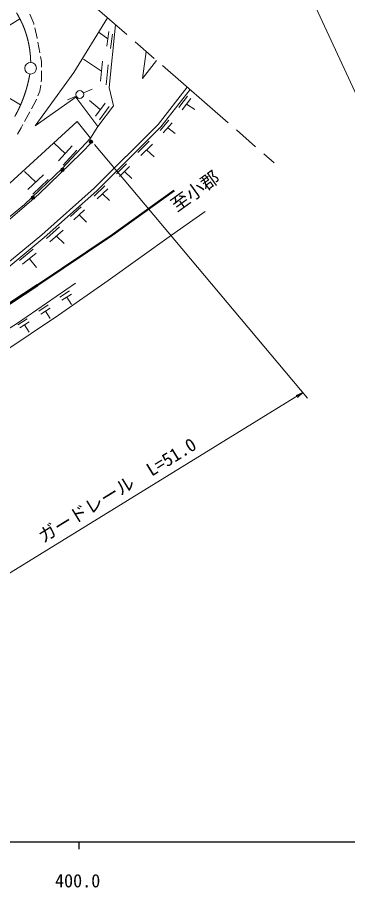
# Model space of a CAD drawing. Units: millimetres, scale not verified. Extents: x 40000 to 680000, y 20000 to 380000.
# Drawn here: x 459554 to 505006, y 198715 to 318516 of the extents above; entities that cross this region are included whole.
import ezdxf
from ezdxf.enums import TextEntityAlignment as Align

# ---------------------------------------------------------------- set-up
doc = ezdxf.new("R2010")
doc.units = ezdxf.units.MM
doc.header["$LTSCALE"] = 1000
doc.header["$PDMODE"] = 32
doc.header["$PDSIZE"] = 500
doc.linetypes.add('CHAIN', pattern=[18.5, 12, -1.5, 3.5, -1.5])
for name, color, linetype, lineweight in [('M-BGD', 7, 'Continuous', 13), ('M-BMK', 2, 'CHAIN', 13), ('M-BMK-SRVR', 3, 'Continuous', 13), ('M-STR-HTXT', 7, 'Continuous', 13), ('M-STR-STRC', 7, 'Continuous', 13), ('M-TTL-BAND', 7, 'Continuous', 25)]:
    doc.layers.add(name, color=color, linetype=linetype, lineweight=lineweight)
doc.layers.add('M-BMK-HTXT', color=7, linetype='Continuous')
doc.styles.add('ＭＳ ゴシック', font='')
doc.styles.get('ＭＳ ゴシック').set_extended_font_data('MS Gothic')

# ---------------------------------------------------------------- blocks, each defined once
blk = doc.blocks.new('ﾌﾟﾛｯﾄﾏｰｸ-C5')
at = {"color": 7, "linetype": 'Continuous', "lineweight": 13}
for p, q in [((-9.98, 0.67), (-0.67, 9.98)), ((-9.97, -0.74), (0.74, 9.97)), ((-9.8, -1.98), (1.98, 9.8)), ((-9.72, 2.34), (-2.34, 9.72)), ((-9.51, -3.1), (3.1, 9.51)), ((-9.11, -4.12), (4.12, 9.11)), ((-8.88, 4.6), (-4.6, 8.88)), ((-8.63, -5.05), (5.05, 8.63)), ((-8.07, -5.91), (5.91, 8.07)), ((-7.44, -6.69), (6.69, 7.44)), ((-6.73, -7.4), (7.4, 6.73)), ((-5.96, -8.03), (8.03, 5.96)), ((-5.11, -8.6), (8.6, 5.11)), ((-4.18, -9.09), (9.09, 4.18)), ((-3.16, -9.49), (9.49, 3.16)), ((-2.05, -9.79), (9.79, 2.05)), ((-0.82, -9.97), (9.97, 0.82)), ((0.58, -9.98), (9.98, -0.58)), ((2.23, -9.75), (9.75, -2.23)), ((4.42, -8.97), (8.97, -4.42))]:
    blk.add_line(p, q, dxfattribs=at)
blk.add_circle((0, 0), 10, dxfattribs=at)
at = {"color": 7}
blk.add_point((0, 0), dxfattribs=at)

msp = doc.modelspace()

# ---------------------------------------------------------------- linework, layer by layer
at = {"layer": 'M-BGD'}
for p, q in [((461804, 317690), (461259, 318943)), ((461833, 317559), (461804, 317690)), ((467311, 310916), (471962, 318447)), ((472167, 308884), (473072, 317482)), ((462257, 315635), (461940, 317071)), ((471997, 315579), (470816, 316419)), ((472142, 316583), (471852, 314576)), ((462263, 315606), (462257, 315635)), ((462637, 313641), (462356, 315115)), ((472648, 316223), (472358, 314216)), ((462862, 312462), (462730, 313150)), ((471133, 311102), (468658, 312746)), ((477264, 313835), (476781, 310083)), ((462862, 311663), (462862, 312462)), ((471278, 312480), (470988, 309723)), ((472047, 311968), (471757, 309212)), ((476781, 310083), (478692, 312592)), ((461984, 303590), (467311, 310916)), ((462862, 309953), (462862, 311163)), ((462650, 308352), (462758, 309169)), ((462823, 309665), (462862, 309953)), ((462386, 307730), (462650, 308352)), ((469823, 308632), (468637, 308117)), ((472766, 306338), (472167, 308884)), ((478911, 303776), (482939, 308897)), ((479286, 303443), (483317, 308569)), ((461486, 305946), (462136, 307143)), ((467612, 307512), (461984, 303590)), ((462136, 307143), (462190, 307270)), ((467650, 307687), (466465, 307171)), ((470610, 303497), (467612, 307512)), ((470952, 305818), (469468, 307056)), ((471623, 306725), (470281, 304912)), ((481766, 306132), (482951, 307695)), ((482256, 305809), (483441, 307373)), ((460531, 304189), (461248, 305507)), ((470610, 303497), (472766, 306338)), ((472200, 306243), (470859, 304430)), ((482849, 306591), (483993, 305839)), ((479205, 302966), (480420, 304362)), ((454128, 291708), (467780, 304207)), ((459557, 302443), (460051, 303305)), ((460051, 303305), (460293, 303750)), ((467780, 304207), (469614, 301870)), ((469614, 301870), (470610, 303497)), ((470127, 295012), (478911, 303776)), ((470470, 294648), (479286, 303443)), ((479637, 302625), (480852, 304021)), ((480244, 303323), (481253, 302526)), ((466139, 299799), (464626, 301187)), ((467072, 300814), (465205, 298783)), ((465715, 297695), (469614, 301870)), ((468342, 299819), (469853, 301370)), ((476109, 299921), (477687, 301463)), ((476554, 299507), (478131, 301049)), ((462499, 294198), (468342, 299819)), ((467721, 300219), (465853, 298188)), ((477342, 300278), (478379, 299312)), ((473180, 296994), (474558, 298372)), ((460537, 292759), (465715, 297695)), ((462080, 295826), (460543, 297288)), ((473607, 296591), (474986, 297969)), ((474297, 297280), (475293, 296340)), ((463150, 296835), (461010, 294817)), ((463809, 296209), (461669, 294190)), ((462904, 288575), (470127, 295012)), ((470098, 293909), (471567, 295323)), ((470512, 293516), (471981, 294930)), ((455347, 288053), (462499, 294198)), ((463230, 288195), (470470, 294648)), ((471246, 294223), (472212, 293306)), ((449340, 283657), (460537, 292759)), ((466885, 291083), (468348, 292449)), ((467322, 290650), (468785, 292016)), ((468053, 291333), (469074, 290322)), ((480776, 288544), (485390, 291787)), ((463553, 288056), (465367, 289670)), ((464019, 287612), (465832, 289226)), ((457948, 284495), (462904, 288575)), ((458262, 284105), (463230, 288195)), ((464925, 288419), (466011, 287382)), ((472032, 282278), (480776, 288544)), ((459840, 285064), (461708, 286588)), ((460267, 284539), (462134, 286062)), ((461200, 285300), (462195, 284073)), ((459561, 276436), (467570, 281936)), ((465222, 277523), (472032, 282278)), ((465392, 280015), (466710, 280867)), ((465676, 279576), (466994, 280427)), ((466335, 280002), (467000, 278973)), ((462481, 278088), (463785, 278931)), ((462761, 277654), (464065, 278496)), ((463413, 278075), (464071, 277057)), ((457526, 272366), (465222, 277523)), ((459612, 276200), (460902, 277034)), ((445547, 267491), (459561, 276436)), ((459890, 275770), (461180, 276604)), ((460535, 276187), (461186, 275180))]:
    msp.add_line(p, q, dxfattribs=at)
at = {"layer": 'M-BGD', "lineweight": 50}
for p, q in [((472650, 288565), (481127, 294685)), ((462310, 281669), (472650, 288565)), ((442878, 268886), (462310, 281669))]:
    msp.add_line(p, q, dxfattribs=at)
at = {"layer": 'M-BGD'}
msp.add_circle((468144, 307902), 538, dxfattribs=at)
at = {"layer": 'M-BMK'}
msp.add_line((451600, 336163), (494885, 298504), dxfattribs=at)
for centre, radius, start, end in [((438822, 307461), 23701, 25.06904, 29.58156), ((447595, 312115), 13792, 0.83735, 22.99737), ((443547, 313680), 17957, 330.6935, 350.52821)]:
    msp.add_arc(centre, radius, start, end, dxfattribs=at)
at = {"layer": 'M-BMK-SRVR'}
for p, q in [((459879, 318341), (450600, 312622)), ((459989, 306459), (450907, 311817))]:
    msp.add_line(p, q, dxfattribs=at)
msp.add_circle((461374, 311517), 800, dxfattribs=at)
at = {"layer": 'M-STR-HTXT'}
for p, q in [((499510, 266096), (470156, 301009)), ((449741, 236632), (498867, 266861)), ((498867, 266861), (497928, 266479)), ((498867, 266861), (498102, 266195))]:
    msp.add_line(p, q, dxfattribs=at)
at = {"layer": 'M-STR-STRC'}
msp.add_line((507521, 305073), (498928, 323547), dxfattribs=at)
at = {"layer": 'M-TTL-BAND'}
for p, q in [((40000, 205000), (579000, 205000)), ((468000, 205000), (468000, 204000))]:
    msp.add_line(p, q, dxfattribs=at)

# ---------------------------------------------------------------- block references
at = {"layer": 'M-BGD', "xscale": 15, "yscale": 15}
for p in [(469679, 301406), (465759, 297542), (461684, 293693)]:
    msp.add_blockref('ﾌﾟﾛｯﾄﾏｰｸ-C5', p, dxfattribs=at)

# ---------------------------------------------------------------- texts
at = {"layer": 'M-BMK-HTXT', "style": 'ＭＳ ゴシック'}
msp.add_text('至小郡', height=1833, rotation=35.826, dxfattribs=at).set_placement((484010, 294608), align=Align.MIDDLE_CENTER)
at = {"layer": 'M-STR-HTXT', "style": 'ＭＳ ゴシック'}
msp.add_text('ガードレール\u3000L=51.0', height=1833, rotation=31.605, dxfattribs=at).set_placement((474042, 252173), align=Align.BOTTOM_CENTER)
at = {"layer": 'M-TTL-BAND', "style": 'ＭＳ ゴシック'}
msp.add_text('400.0', height=1833, dxfattribs=at).set_placement((467844, 198195), align=Align.BOTTOM_CENTER)

doc.saveas('drawing.dxf')
